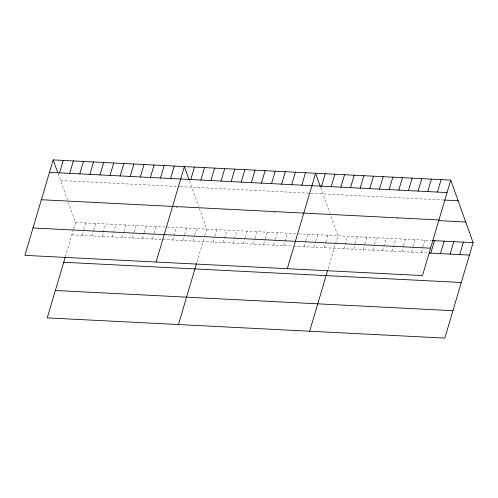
<?xml version="1.0" encoding="UTF-8"?>
<svg xmlns="http://www.w3.org/2000/svg" width="498" height="498" viewBox="0 0 498 498"><rect width="100%" height="100%" fill="white"/><g stroke="black" fill="none" stroke-linecap="round" stroke-linejoin="round"><path stroke-width="0.37" stroke-dasharray="2.49 1.87" d="M65.344 256.781L73.355 229.74M73.573 229.012L75.522 222.425L68.375 202.437M81.927 235.38L83.446 230.257M83.664 229.522L85.612 222.936M92.024 235.89L93.537 230.767M93.755 230.039L95.709 223.453M102.115 236.407L105.8 223.963M112.206 236.917L115.891 224.474M122.296 237.434L123.815 232.311M124.033 231.576L125.982 224.99M132.393 237.944L133.906 232.821M134.124 232.093L136.079 225.501M142.484 238.461L144.003 233.338M144.215 232.603L146.169 226.017M152.575 238.972L154.094 233.848M154.312 233.12L156.26 226.528M172.762 239.999L176.448 227.555M182.853 240.515L184.372 235.386M184.59 234.658L186.538 228.072M192.944 241.026L194.463 235.903M194.681 235.168L196.629 228.582M196.953 262.085L204.554 236.413M204.771 235.685L206.726 229.099L199.349 208.463M213.132 242.053L214.644 236.93M214.862 236.195L216.817 229.609M223.222 242.563L226.907 230.126M233.313 243.08L236.998 230.636M243.404 243.59L244.923 238.467M245.141 237.739L247.095 231.147M253.501 244.107L255.02 238.984M255.231 238.249L257.186 231.663M263.591 244.618L265.11 239.494M265.328 238.766L267.277 232.174M273.682 245.134L275.201 240.011M275.419 239.277L277.367 232.691M283.779 245.645L287.464 233.201M303.961 246.672L305.479 241.549M305.697 240.814L307.646 234.228M314.051 247.189L315.57 242.059M315.788 241.331L317.736 234.745M324.148 247.699L325.661 242.576M325.879 241.841L327.833 235.255M328.151 268.758L337.924 235.772L330.548 215.136M343.894 248.701L347.579 236.257M353.549 249.193L355.068 244.07M355.286 243.341L357.234 236.749M363.204 249.685L364.723 244.562M364.941 243.827L366.889 237.241M372.859 250.177L374.378 245.053M374.596 244.319L376.544 237.733M382.514 250.668L386.199 238.225M392.169 251.16L395.854 238.716M401.824 251.652L403.343 246.529M403.561 245.794L405.509 239.208M411.479 252.144L412.998 247.02M413.216 246.286L415.17 239.7M421.14 252.629L422.653 247.506M422.87 246.778L424.825 240.192M60.551 180.531L179.33 186.576M180.108 186.613L444.017 200.04M176.055 207.28L177.612 207.361M224.965 209.77L226.522 209.845M273.875 212.254L275.431 212.335M396.651 218.498L398.139 218.572M75.522 222.425L165.579 227.001M167.129 227.082L295.999 233.637M299.105 233.792L431.505 240.528M71.837 234.863L161.894 239.445M162.665 239.488L292.314 246.08M293.87 246.161L428.566 253.009M320.644 187.435L330.074 213.81M189.445 180.762L198.634 206.471M58.017 173.441L67.435 199.798"/><path stroke-width="0.75" d="M53.174 159.902L24.9 255.356L422.478 275.575L450.752 180.12L53.174 159.902L57.787 172.794M59.579 172.856L63.265 160.412M69.676 173.372L73.362 160.929M79.767 173.883L83.452 161.439M65.145 257.466L47.248 317.88L444.826 338.098L473.1 242.644L450.752 180.12M89.858 174.4L93.543 161.956M99.949 174.91L103.634 162.466M110.046 175.427L113.731 162.983M120.136 175.937L123.821 163.493M130.227 176.454L133.912 164.01M140.318 176.964L144.003 164.521M150.415 177.475L154.1 165.037M160.505 177.991L164.191 165.548M170.596 178.502L174.281 166.064M156.098 262.029L184.378 166.575L188.985 179.467M190.784 179.529L194.469 167.085M200.875 180.046L204.56 167.602M210.965 180.556L214.65 168.112M178.446 324.553L196.548 263.454M221.056 181.073L224.747 168.629M231.153 181.583L234.838 169.139M241.244 182.1L244.929 169.656M251.334 182.61L255.02 170.167M261.431 183.127L265.117 170.683M271.522 183.638L275.207 171.194M281.613 184.148L285.298 171.71M291.704 184.665L295.389 172.221M301.8 185.175L305.486 172.731M287.302 268.702L315.576 173.248L320.413 186.787M321.546 186.184L325.231 173.74M331.201 186.675L334.886 174.232M340.856 187.167L344.541 174.723M350.511 187.653L354.196 175.215M309.65 331.226L327.541 270.812M360.166 188.144L363.851 175.701M369.821 188.636L373.506 176.192M379.476 189.128L383.161 176.684M389.131 189.62L392.822 177.176M398.792 190.112L402.477 177.668M408.447 190.603L412.132 178.16M418.102 191.095L421.787 178.651M427.757 191.587L431.442 179.143M437.412 192.072L441.097 179.635M430.795 253.121L434.48 240.677M440.45 253.613L444.135 241.169M450.105 254.105L453.79 241.661M459.76 254.596L463.445 242.153M49.489 172.345L447.067 192.564M444.758 200.078L458.129 200.756M41.378 199.735L438.95 219.96M438.246 220.614L465.723 222.015M432.252 240.565L473.1 242.644M33.017 227.96L430.589 248.185M429.307 253.046L469.415 255.088M63.725 262.259L461.297 282.484M55.365 290.483L452.937 310.702"/></g></svg>
